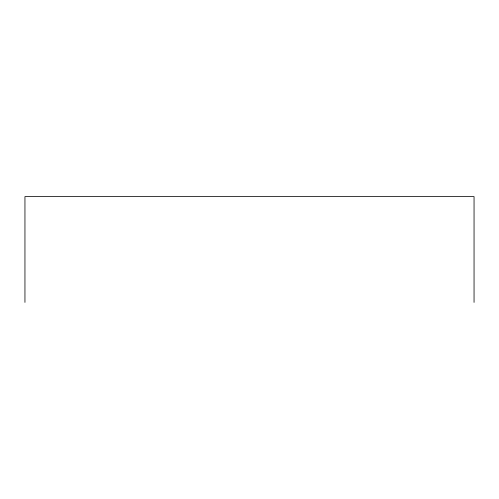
<?xml version="1.0" encoding="UTF-8"?>
<svg xmlns="http://www.w3.org/2000/svg" width="499" height="499" viewBox="0 0 499 499"><rect width="100%" height="100%" fill="white"/><g stroke="black" fill="none" stroke-linecap="round" stroke-linejoin="round"><path stroke-width="0.75" d="M474.05 302.388L474.05 196.612L24.95 196.612L24.95 302.388"/></g></svg>
